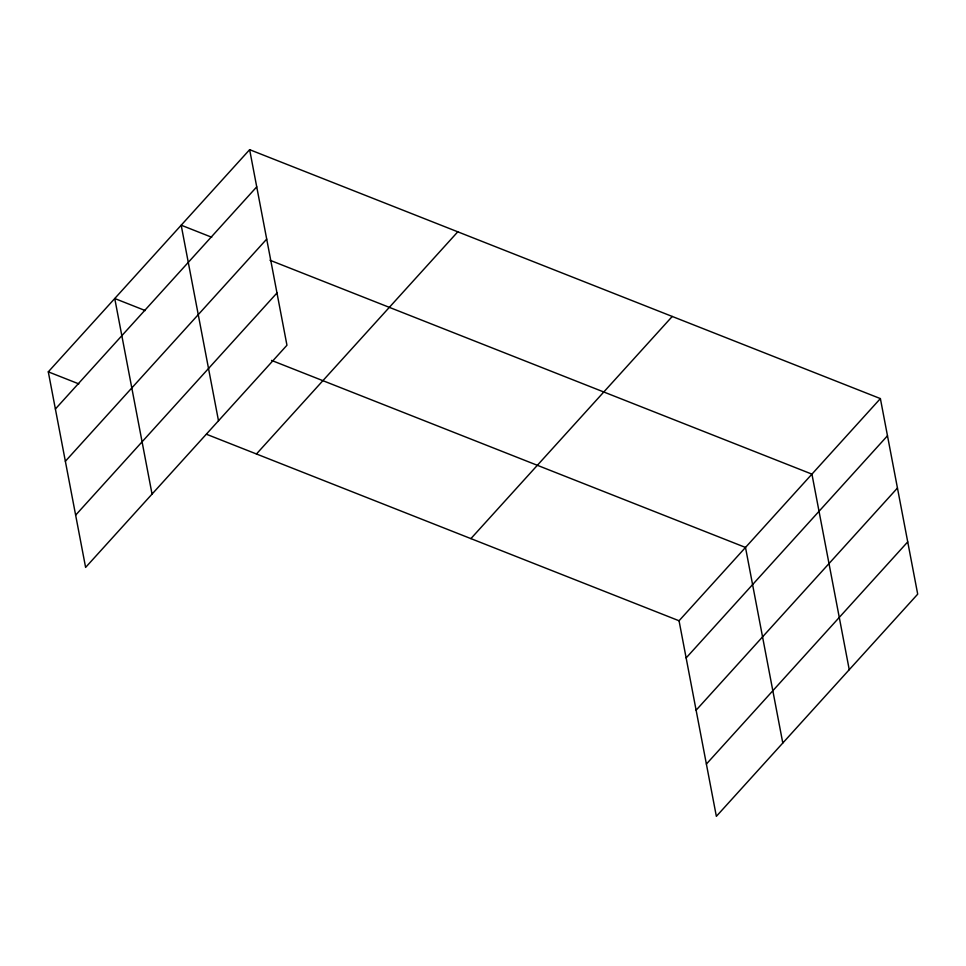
<?xml version="1.0" encoding="UTF-8"?>
<svg xmlns="http://www.w3.org/2000/svg" width="966" height="966" viewBox="0 0 966 966"><rect width="100%" height="100%" fill="white"/><g stroke="black" fill="none" stroke-linecap="round" stroke-linejoin="round"><path stroke-width="1.45" d="M249.639 149.67L286.95 345.236L85.612 567.404L48.3 371.838L249.639 149.67L880.388 398.596L917.7 594.162L716.361 816.33L679.05 620.764L880.388 398.596M55.388 409.004L256.739 186.836M65.362 461.277L266.701 239.109M75.638 515.132L276.976 292.964M256.449 453.984L457.787 231.816M470.901 538.617L672.251 316.45M686.138 657.931L887.488 435.763M696.112 710.203L897.45 488.035M706.388 764.058L907.726 541.89M211.711 237.25L181.185 225.199L218.497 420.778M269.997 260.252L811.935 474.137L849.247 669.704M145.274 310.569L114.749 298.518L152.048 494.085M271.543 360.403L745.498 547.444L782.798 743.023M48.3 371.838L78.826 383.888M206.495 434.265L679.05 620.764"/></g></svg>
